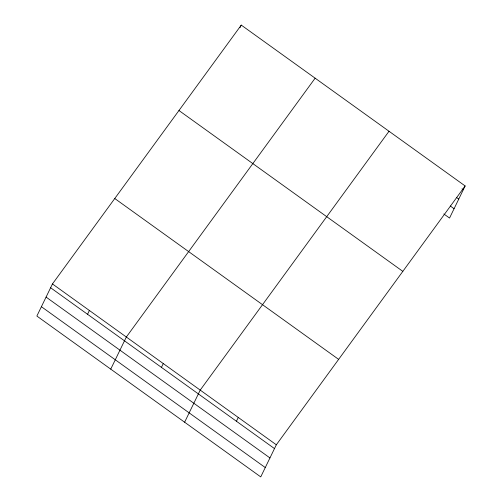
<?xml version="1.0" encoding="UTF-8"?>
<svg xmlns="http://www.w3.org/2000/svg" width="502" height="502" viewBox="0 0 502 502"><rect width="100%" height="100%" fill="white"/><g stroke="black" fill="none" stroke-linecap="round" stroke-linejoin="round"><path stroke-width="0.75" d="M52.453 283.944L36.866 316.053L260.739 476.9L276.332 444.791L465.134 185.947L241.261 25.1L52.453 283.944L276.332 444.791M87.549 314.283L89.394 310.481M240.031 27.635L241.261 25.1M110.741 369.133L126.335 337.024L315.137 78.18M161.431 367.364L163.275 363.561M184.623 422.213L200.216 390.104L389.019 131.26M236.429 421.247L238.274 417.444M465.134 185.947L449.547 218.056L443.837 213.959M462.022 188.84L463.29 189.75M456.851 197.725L458.753 199.093M450.275 205.983L454.078 208.719M178.957 110.515L402.83 271.369M114.763 198.522L338.637 359.376M50.608 287.746L274.487 448.593M46.071 297.084L269.95 457.937M41.402 306.709L265.276 467.557"/></g></svg>
